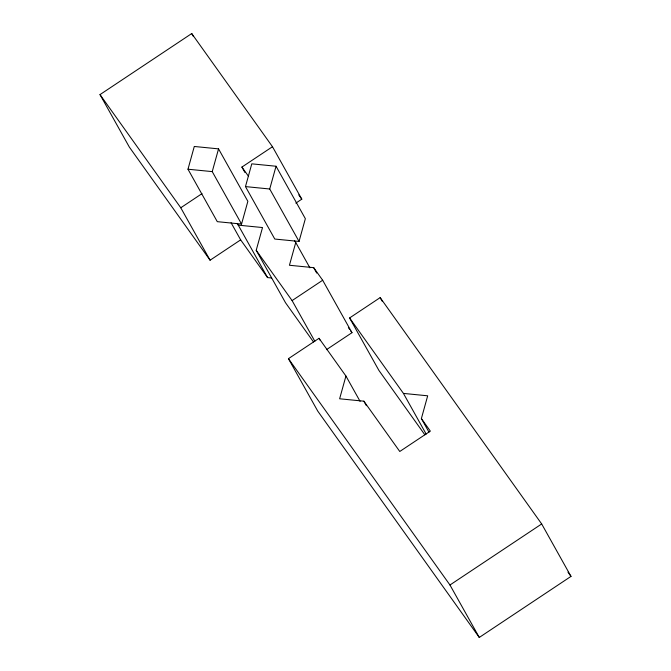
<?xml version="1.0" encoding="UTF-8"?>
<svg xmlns="http://www.w3.org/2000/svg" width="671" height="671" viewBox="0 0 671 671"><rect width="100%" height="100%" fill="white"/><g stroke="black" fill="none" stroke-linecap="round" stroke-linejoin="round"><path stroke-width="1.01" d="M187.981 169.218L194.288 146.471L218.553 148.87L247.859 201.317L241.552 224.064L217.287 221.665L187.981 169.218L212.237 171.617L241.552 224.064M212.237 171.617L218.553 148.87M245.469 186.597L251.784 163.841L276.041 166.24L305.355 218.687L299.04 241.443L274.783 239.044L245.469 186.597L269.725 188.996L299.04 241.443M269.725 188.996L276.041 166.24M313.5 341.958L285.519 302.738L256.205 250.291L262.52 227.544L238.255 225.146L237.064 223.468M294.544 240.822L295.752 242.516L289.436 265.263L313.701 267.662L322.667 280.243L351.981 332.69L326.509 349.65M345.934 376.037L339.627 398.784L363.883 401.183L399.773 451.482L430.346 431.134L421.38 418.561L427.687 395.806L403.43 393.407L349.591 317.962L380.163 297.614L541.682 523.95L570.996 576.397L479.279 637.45L317.76 411.113L288.446 358.666L319.019 338.31L345.934 376.037L360.084 401.359M231.05 222.688L240.654 239.866L210.082 260.214L129.318 147.05L100.004 94.603L191.721 33.55L272.485 146.723L301.799 199.17L295.852 203.128M210.082 260.214L180.767 207.767L201.996 193.634M244.94 172.497L241.912 167.071L272.485 146.723M314.842 341.279L292.095 300.591L322.667 280.243M479.279 637.45L449.964 585.003L541.682 523.95M240.654 239.866L267.57 277.593L271.612 277.987M298.763 194.917L301.799 199.17M567.96 572.145L570.996 576.397M241.912 167.071L248.564 176.398M348.392 327.658L349.591 329.335M350.79 331.013L351.981 332.69M424.877 434.833L378.905 370.409L349.591 317.962M256.205 250.291L292.095 300.591M100.004 94.603L180.767 207.767M288.446 358.666L449.964 585.003M380.163 297.614L382.185 301.229M421.38 418.561L428.954 432.124M403.43 393.407L426.169 434.103M191.721 33.55L193.24 36.259M313.701 267.662L316.729 273.089M295.752 242.516L309.901 267.838M363.883 401.183L366.408 405.703M319.019 338.31L320.025 340.122M238.255 225.146L267.57 277.593"/></g></svg>
